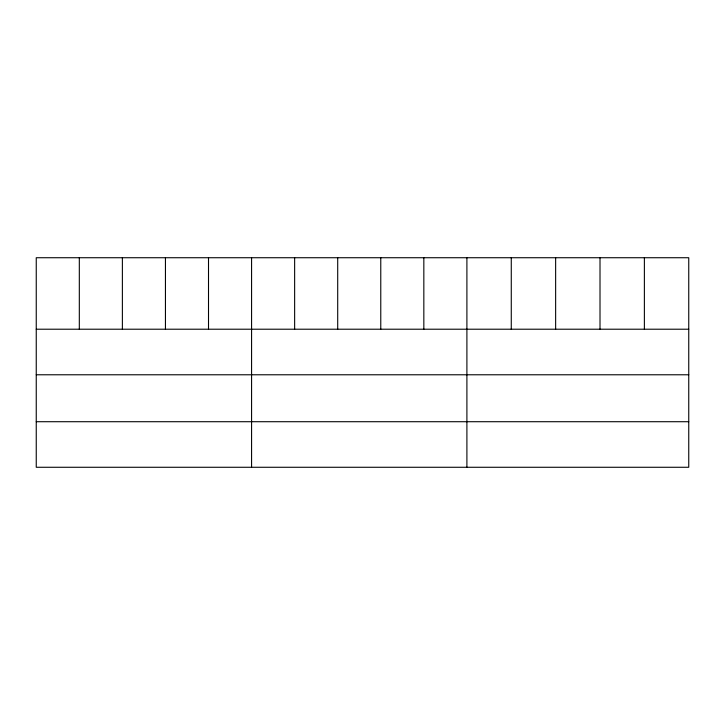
<?xml version="1.0" encoding="UTF-8"?>
<svg xmlns="http://www.w3.org/2000/svg" width="725" height="725" viewBox="0 0 725 725"><rect width="100%" height="100%" fill="white"/><g stroke="black" fill="none" stroke-linecap="round" stroke-linejoin="round"><path stroke-width="1.09" d="M688.75 374.78L688.75 257.728L36.25 257.728L36.25 467.272L688.75 467.272L688.75 374.78L36.25 374.78M36.25 329.213L688.75 329.213M36.25 421.714L688.75 421.714M644.38 257.728L644.38 329.213M600.01 257.728L600.01 329.213M555.64 257.728L555.64 329.213M511.27 257.728L511.27 329.213M466.9 257.728L466.9 467.272M423.835 257.728L423.835 329.213M380.77 257.728L380.77 329.213M337.705 257.728L337.705 329.213M294.64 257.728L294.64 329.213M251.575 257.728L251.575 467.272M208.51 257.728L208.51 329.213M165.445 257.728L165.445 329.213M122.38 257.728L122.38 329.213M79.315 257.728L79.315 329.213"/></g></svg>
